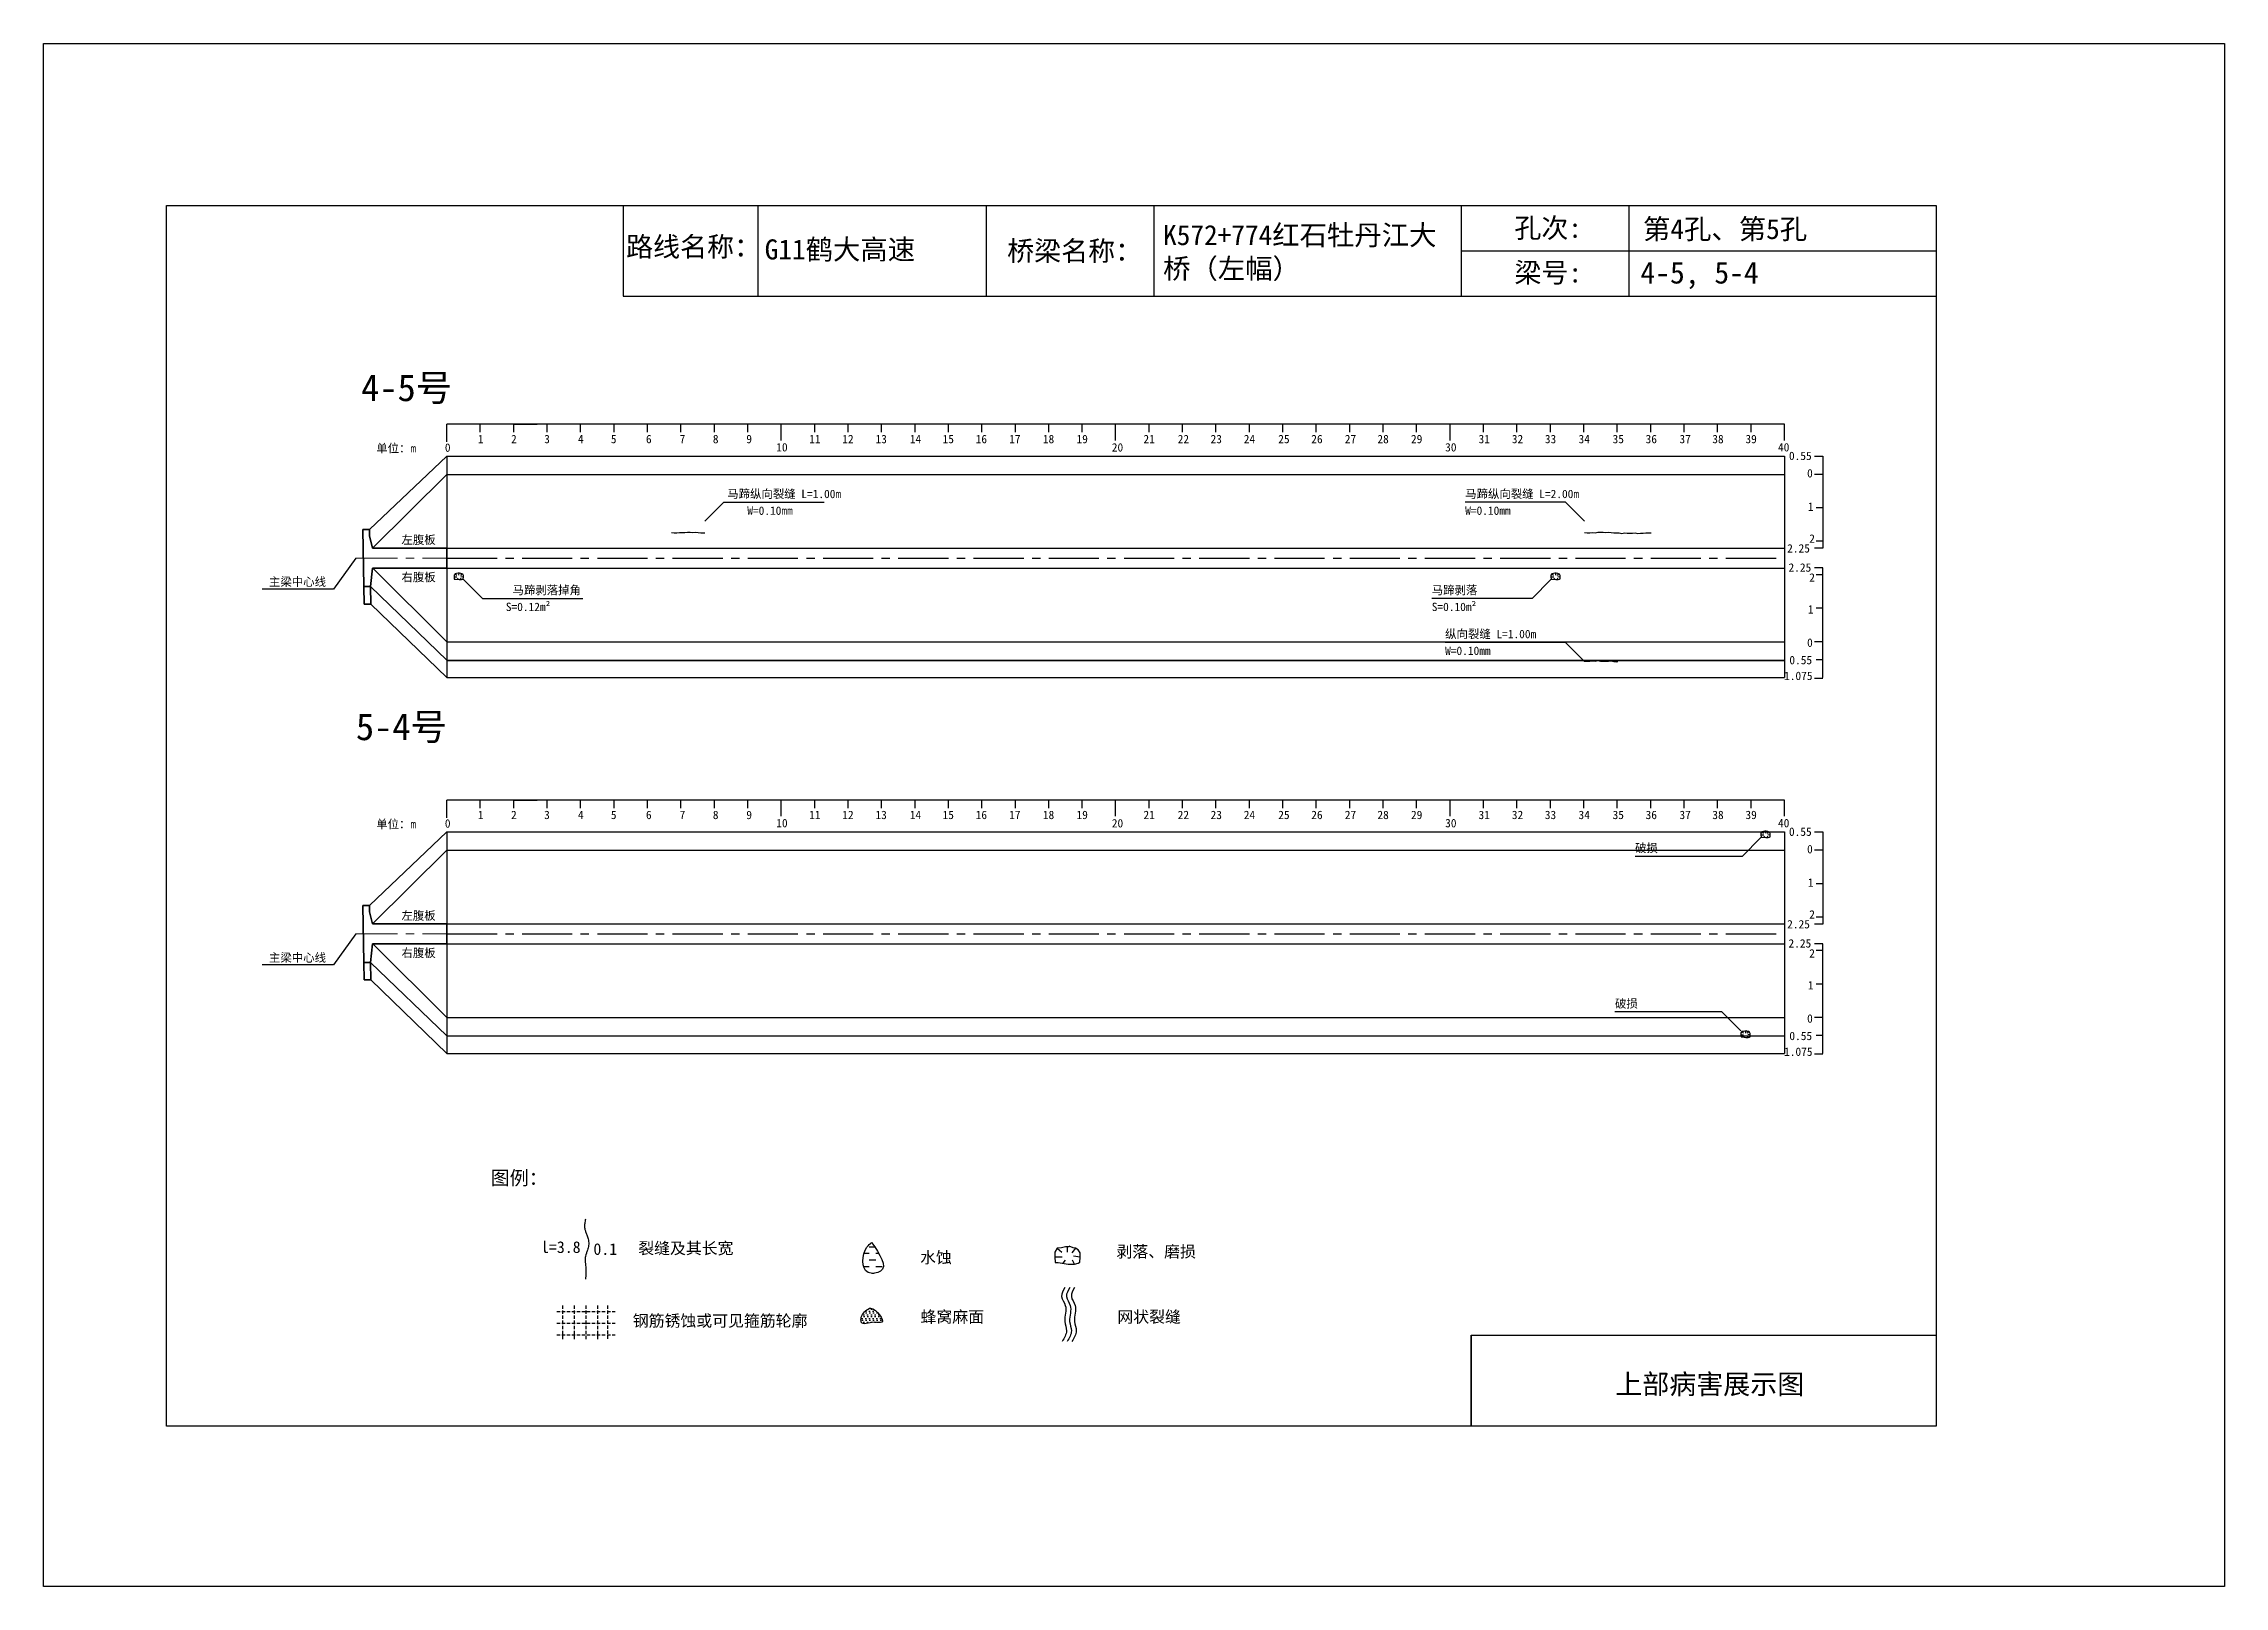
# Model space of a CAD drawing. Header units: millimetres. Extents: x -37 to 615, y -48 to 413.
import ezdxf

# ---------------------------------------------------------------- set-up
doc = ezdxf.new("R2010")
doc.units = ezdxf.units.MM
for name, pattern in [('CENTER', [2, 1.25, -0.25, 0.25, -0.25]), ('CENTER2', [1.125, 0.75, -0.125, 0.125, -0.125]), ('DASHED', [0.75, 0.5, -0.25])]:
    doc.linetypes.add(name, pattern=pattern)
for name, color, linetype in [('加固措施', 7, 'Continuous'), ('图层1', 7, 'Continuous'), ('病害', 5, 'Continuous'), ('轮廓', 3, 'Continuous')]:
    doc.layers.add(name, color=color, linetype=linetype)
doc.layers.add('虚线', color=7, linetype='Continuous', lineweight=30)
doc.styles.get("Standard").update_dxf_attribs({"font": ''})
doc.styles.add('汉字', font='')
doc.styles.get('Standard').set_extended_font_data('SimSun')
doc.styles.get('汉字').set_extended_font_data('SimSun')
pattern_1 = [(0, (-3997.7199, -288.9294), (0.55266586, 1.10533173), [0, -1.10533173])]
pattern_2 = [(0, (-6886.571, -700.7115), (0.55266586, 1.10533173), [0, -1.10533173])]
pattern_3 = [(0, (-3576.1421, -199.0757), (1.9895971, 1.9895971), [1.9895971, -1.9895971])]

# ---------------------------------------------------------------- blocks, each defined once
blk = doc.blocks.new('adfsd')
at = {"lineweight": -2, "ltscale": 0.5}
for p, q in [((1140.897, -3083.694), (1140.936, -3083.729)), ((1140.983, -3083.682), (1140.981, -3083.729)), ((1141.053, -3083.694), (1141.022, -3083.735)), ((1140.876, -3083.768), (1140.94, -3083.769)), ((1140.948, -3083.824), (1140.969, -3083.796)), ((1141.045, -3083.83), (1141.028, -3083.796)), ((1141.094, -3083.772), (1141.036, -3083.763))]:
    blk.add_line(p, q, dxfattribs=at)
blk.add_lwpolyline([(1141, -3083.682), (1140.967, -3083.682), (1140.934, -3083.69), (1140.897, -3083.694), (1140.876, -3083.727), (1140.876, -3083.768), (1140.88, -3083.818), (1140.905, -3083.818), (1140.991, -3083.83), (1141.045, -3083.83), (1141.078, -3083.822), (1141.09, -3083.814), (1141.094, -3083.772), (1141.094, -3083.735), (1141.078, -3083.707), (1141.053, -3083.694), (1141.033, -3083.69), (1141, -3083.678)], dxfattribs=at)
blk = doc.blocks.new('chi')
at = {"color": 0}
for p, q in [((1147.409, -3079.329), (1147.409, -3078.8)), ((1187.409, -3078.8), (1147.409, -3078.8)), ((1148.409, -3079.041), (1148.409, -3078.8)), ((1149.409, -3079.041), (1149.409, -3078.8)), ((1149.409, -3078.8), (1150.109, -3078.8)), ((1150.409, -3079.041), (1150.409, -3078.8)), ((1151.409, -3079.041), (1151.409, -3078.8)), ((1152.409, -3079.041), (1152.409, -3078.8)), ((1153.409, -3079.041), (1153.409, -3078.8)), ((1154.409, -3079.041), (1154.409, -3078.8)), ((1155.409, -3079.041), (1155.409, -3078.8)), ((1156.409, -3079.041), (1156.409, -3078.8)), ((1157.409, -3079.283), (1157.409, -3078.8)), ((1158.409, -3079.041), (1158.409, -3078.8)), ((1159.409, -3079.041), (1159.409, -3078.8)), ((1160.409, -3079.041), (1160.409, -3078.8)), ((1161.409, -3079.041), (1161.409, -3078.8)), ((1162.409, -3079.041), (1162.409, -3078.8)), ((1163.409, -3079.041), (1163.409, -3078.8)), ((1164.409, -3079.041), (1164.409, -3078.8)), ((1165.409, -3079.041), (1165.409, -3078.8)), ((1166.409, -3079.041), (1166.409, -3078.8)), ((1167.409, -3079.283), (1167.409, -3078.8)), ((1168.409, -3079.041), (1168.409, -3078.8)), ((1169.409, -3079.041), (1169.409, -3078.8)), ((1170.409, -3079.041), (1170.409, -3078.8)), ((1171.409, -3079.041), (1171.409, -3078.8)), ((1172.409, -3079.041), (1172.409, -3078.8)), ((1173.409, -3079.041), (1173.409, -3078.8)), ((1174.409, -3079.041), (1174.409, -3078.8)), ((1175.409, -3079.041), (1175.409, -3078.8)), ((1176.409, -3079.041), (1176.409, -3078.8)), ((1177.409, -3079.283), (1177.409, -3078.8)), ((1178.409, -3079.041), (1178.409, -3078.8)), ((1179.409, -3079.041), (1179.409, -3078.8)), ((1180.409, -3079.041), (1180.409, -3078.8)), ((1181.409, -3079.041), (1181.409, -3078.8)), ((1182.409, -3079.041), (1182.409, -3078.8)), ((1183.409, -3079.041), (1183.409, -3078.8)), ((1184.409, -3079.041), (1184.409, -3078.8)), ((1185.409, -3079.041), (1185.409, -3078.8)), ((1186.409, -3079.041), (1186.409, -3078.8)), ((1187.409, -3079.283), (1187.409, -3078.8))]:
    blk.add_line(p, q, dxfattribs=at)
for s, p in [('0', (1147.349, -3079.623)), ('1', (1148.339, -3079.368)), ('2', (1149.328, -3079.368)), ('3', (1150.319, -3079.368)), ('4', (1151.329, -3079.368)), ('5', (1152.313, -3079.368)), ('6', (1153.363, -3079.368)), ('7', (1154.37, -3079.368)), ('8', (1155.363, -3079.368)), ('9', (1156.363, -3079.368)), ('10', (1157.259, -3079.613)), ('11', (1158.242, -3079.368)), ('12', (1159.233, -3079.368)), ('13', (1160.227, -3079.368)), ('14', (1161.252, -3079.368)), ('15', (1162.233, -3079.368)), ('16', (1163.223, -3079.368)), ('17', (1164.224, -3079.368)), ('18', (1165.232, -3079.368)), ('19', (1166.238, -3079.368)), ('20', (1167.294, -3079.617)), ('21', (1168.24, -3079.368)), ('22', (1169.264, -3079.368)), ('23', (1170.247, -3079.368)), ('24', (1171.24, -3079.368)), ('25', (1172.271, -3079.368)), ('26', (1173.258, -3079.368)), ('27', (1174.261, -3079.368)), ('28', (1175.236, -3079.368)), ('29', (1176.24, -3079.368)), ('30', (1177.262, -3079.613)), ('31', (1178.261, -3079.368)), ('32', (1179.256, -3079.368)), ('33', (1180.243, -3079.368)), ('34', (1181.251, -3079.368)), ('35', (1182.269, -3079.368)), ('36', (1183.256, -3079.368)), ('37', (1184.269, -3079.368)), ('38', (1185.251, -3079.368)), ('39', (1186.242, -3079.368)), ('40', (1187.216, -3079.613))]:
    blk.add_text(s, height=0.25).set_placement(p)
blk = doc.blocks.new('kopp')
at = {"color": 0}
for p, q in [((1188.308, -3078.25), (1188.558, -3078.25)), ((1188.558, -3078.25), (1188.558, -3078.8)), ((1188.558, -3078.8), (1188.308, -3078.8)), ((1188.558, -3078.8), (1188.558, -3079.8)), ((1188.558, -3079.8), (1188.358, -3079.8)), ((1188.558, -3079.8), (1188.558, -3079.8)), ((1188.558, -3079.8), (1188.558, -3080.8)), ((1188.558, -3081.009), (1188.308, -3081.009)), ((1188.558, -3080.8), (1188.358, -3080.8)), ((1188.558, -3080.8), (1188.558, -3081.009)), ((1188.558, -3081.592), (1188.308, -3081.592)), ((1188.558, -3081.8), (1188.358, -3081.8)), ((1188.558, -3081.8), (1188.558, -3081.592)), ((1188.558, -3082.8), (1188.558, -3081.8)), ((1188.558, -3082.8), (1188.358, -3082.8)), ((1188.558, -3083.8), (1188.558, -3082.8)), ((1188.558, -3082.8), (1188.558, -3082.8)), ((1188.558, -3083.8), (1188.308, -3083.8)), ((1188.558, -3084.875), (1188.558, -3083.8)), ((1188.558, -3084.338), (1188.358, -3084.338)), ((1188.308, -3084.888), (1188.558, -3084.888))]:
    blk.add_line(p, q, dxfattribs=at)
for s, p in [('0.55', (1187.543, -3078.37)), ('0', (1188.086, -3078.891)), ('1', (1188.109, -3079.89)), ('2', (1188.15, -3080.842)), ('2.25', (1187.49, -3081.135)), ('2.25', (1187.53, -3081.708)), ('2', (1188.15, -3082.006)), ('1', (1188.109, -3082.959)), ('0', (1188.086, -3083.954)), ('0.55', (1187.556, -3084.474)), ('1.075', (1187.398, -3084.946))]:
    blk.add_text(s, height=0.25).set_placement(p)

msp = doc.modelspace()

# ---------------------------------------------------------------- hatches: boundary and pattern name
at = {"layer": '加固措施', "lineweight": -2}
h = msp.add_hatch(dxfattribs=at)
h.set_pattern_fill('DASH', color=256, scale=0.626645)
h.set_pattern_definition(pattern_3)
edge = h.paths.add_edge_path()
edge.add_spline(control_points=[(210.85, 54.88), (210.36, 54.45), (208.03, 52.39), (207.41, 44.9), (216.74, 46.23), (213.29, 51.3), (210.85, 54.88)], knot_values=[0, 0, 0, 0, 3.237042, 15.187225, 21.182779, 35.601669, 35.601669, 35.601669, 35.601669], degree=3, periodic=0)
h = msp.add_hatch(dxfattribs=at)
h.set_pattern_fill('DASH', color=256, scale=0.626645)
h.set_pattern_definition(pattern_3)
edge = h.paths.add_edge_path()
edge.add_spline(control_points=[(210.85, 54.88), (210.36, 54.45), (208.03, 52.39), (207.41, 44.9), (216.74, 46.23), (213.29, 51.3), (210.85, 54.88)], knot_values=[0, 0, 0, 0, 3.237042, 15.187225, 21.182779, 35.601669, 35.601669, 35.601669, 35.601669], degree=3, periodic=0)
h = msp.add_hatch(dxfattribs=at)
h.set_pattern_fill('DOTS', scale=0.696272)
h.set_pattern_definition(pattern_1)
edge = h.paths.add_edge_path()
edge.add_spline(control_points=[(210.19, 35.22), (209.15, 34.51), (207.68, 33.49), (207.52, 29.75), (211, 31.47), (215.72, 30.12), (212.21, 35.3), (210.31, 35.22), (210.19, 35.22)], knot_values=[0, 0, 0, 0, 5.205471, 7.397577, 12.944796, 16.169923, 23.88441, 24.400432, 24.400432, 24.400432, 24.400432], degree=3, periodic=0)
h = msp.add_hatch(dxfattribs=at)
h.set_pattern_fill('DOTS', scale=0.696272)
h.set_pattern_definition(pattern_1)
edge = h.paths.add_edge_path()
edge.add_spline(control_points=[(210.19, 35.22), (209.15, 34.51), (207.68, 33.49), (207.52, 29.75), (211, 31.47), (215.72, 30.12), (212.21, 35.3), (210.31, 35.22), (210.19, 35.22)], knot_values=[0, 0, 0, 0, 5.205471, 7.397577, 12.944796, 16.169923, 23.88441, 24.400432, 24.400432, 24.400432, 24.400432], degree=3, periodic=0)
at = {"layer": '病害', "lineweight": -2}
h = msp.add_hatch(dxfattribs=at)
h.set_pattern_fill('DOTS', color=4, scale=0.696272, style=0)
h.set_pattern_definition(pattern_2)
edge = h.paths.add_edge_path()
edge.add_spline(control_points=[(210.19, 35.22), (209.15, 34.51), (207.68, 33.49), (207.52, 29.75), (211, 31.47), (215.72, 30.12), (212.21, 35.3), (210.31, 35.22), (210.19, 35.22)], knot_values=[0, 0, 0, 0, 1.041094, 1.479515, 2.588959, 3.233985, 4.776882, 4.880086, 4.880086, 4.880086, 4.880086], degree=3, periodic=0)
h = msp.add_hatch(dxfattribs=at)
h.set_pattern_fill('DOTS', color=4, scale=0.696272, style=0)
h.set_pattern_definition(pattern_2)
edge = h.paths.add_edge_path()
edge.add_spline(control_points=[(210.19, 35.22), (209.15, 34.51), (207.68, 33.49), (207.52, 29.75), (211, 31.47), (215.72, 30.12), (212.21, 35.3), (210.31, 35.22), (210.19, 35.22)], knot_values=[0, 0, 0, 0, 1.041094, 1.479515, 2.588959, 3.233985, 4.776882, 4.880086, 4.880086, 4.880086, 4.880086], degree=3, periodic=0)

# ---------------------------------------------------------------- linework, layer by layer
at = {"color": 0, "linetype": 'ByBlock'}
for p, q in [((0, 364.85), (529.17, 364.85)), ((0, 0), (0, 364.85)), ((136.5, 364.85), (136.5, 337.72)), ((245.1, 364.85), (245.1, 337.72)), ((387.13, 364.85), (387.13, 337.72)), ((437.29, 364.79), (437.29, 337.66)), ((529.17, 364.85), (529.17, 0)), ((136.5, 337.72), (529.17, 337.72)), ((390.12, 0), (390.12, 27.12)), ((390.12, 27.12), (529.17, 27.12)), ((529.17, 0), (0, 0))]:
    msp.add_line(p, q, dxfattribs=at)
at = {"color": 0}
for p, q in [((60.65, 267.93), (83.82, 289.93)), ((83.82, 289.93), (83.82, 223.68)), ((83.82, 289.93), (483.82, 289.93)), ((483.82, 289.93), (483.82, 223.68)), ((61.57, 262.43), (83.82, 284.43)), ((83.82, 262.43), (483.82, 262.43)), ((483.82, 262.43), (483.82, 259.43)), ((56.57, 259.43), (49.96, 250.17)), ((61.64, 256.43), (83.82, 234.43)), ((83.82, 256.43), (483.82, 256.43)), ((49.96, 250.17), (28.63, 250.17)), ((60.99, 250.93), (83.82, 228.93)), ((61.09, 245.68), (83.82, 223.68)), ((83.82, 234.43), (483.82, 234.43)), ((83.82, 228.93), (483.82, 228.93)), ((83.82, 228.81), (483.82, 228.81)), ((83.82, 223.68), (483.82, 223.68)), ((60.65, 155.59), (83.82, 177.59)), ((83.82, 177.59), (83.82, 111.34)), ((83.82, 177.59), (483.82, 177.59)), ((483.82, 177.59), (483.82, 111.34)), ((61.57, 150.08), (83.82, 172.09)), ((83.82, 172.09), (483.82, 172.09)), ((83.82, 150.09), (483.82, 150.09)), ((483.82, 150.09), (483.82, 147.09)), ((56.57, 147.09), (49.96, 137.83)), ((61.64, 144.09), (83.82, 122.09)), ((83.82, 144.09), (483.82, 144.09)), ((49.96, 137.83), (28.63, 137.83)), ((60.99, 138.59), (83.82, 116.59)), ((61.09, 133.34), (83.82, 111.34)), ((83.82, 122.09), (483.82, 122.09)), ((83.82, 116.59), (483.82, 116.59)), ((83.82, 111.34), (483.82, 111.34))]:
    msp.add_line(p, q, dxfattribs=at)
msp.add_line((83.82, 284.43), (483.82, 284.43))
at = {"color": 1, "linetype": 'CENTER2', "ltscale": 20}
for p, q in [((83.82, 259.43), (483.82, 259.43)), ((83.82, 147.09), (483.82, 147.09))]:
    msp.add_line(p, q, dxfattribs=at)
at = {"color": 7}
for p, q in [((86.26, 254.74), (86.77, 254.3)), ((87.37, 254.89), (87.34, 254.3)), ((88.26, 254.74), (87.86, 254.22)), ((414.26, 254.74), (414.77, 254.3)), ((415.37, 254.89), (415.34, 254.3)), ((416.26, 254.74), (415.86, 254.22)), ((86, 253.79), (86.82, 253.78)), ((86.92, 253.08), (87.19, 253.44)), ((88.16, 253), (87.94, 253.44)), ((88.79, 253.74), (88.04, 253.85)), ((414, 253.79), (414.82, 253.78)), ((414.92, 253.08), (415.19, 253.44)), ((416.16, 253), (415.94, 253.44)), ((416.79, 253.74), (416.04, 253.85)), ((476.8, 176.68), (477.62, 176.67)), ((477.06, 177.63), (477.57, 177.19)), ((477.72, 175.97), (477.99, 176.33)), ((478.17, 177.79), (478.14, 177.19)), ((479.06, 177.63), (478.66, 177.11)), ((478.96, 175.89), (478.74, 176.33)), ((479.59, 176.63), (478.84, 176.75)), ((471.06, 117.9), (471.57, 117.46)), ((472.17, 118.06), (472.14, 117.46)), ((473.06, 117.9), (472.66, 117.38)), ((470.8, 116.95), (471.62, 116.94)), ((471.72, 116.24), (471.99, 116.6)), ((472.96, 116.16), (472.74, 116.6)), ((473.59, 116.9), (472.84, 117.02))]:
    msp.add_line(p, q, dxfattribs=at)
at = {"color": 1, "linetype": 'DASHED', "ltscale": 2}
for p, q in [((116.71, 34.25), (134.11, 34.25)), ((116.71, 34.25), (134.11, 34.25)), ((118.45, 35.99), (118.45, 25.55)), ((118.45, 35.99), (118.45, 25.55)), ((121.93, 35.99), (121.93, 25.55)), ((121.93, 35.99), (121.93, 25.55)), ((125.41, 35.99), (125.41, 25.55)), ((125.41, 35.99), (125.41, 25.55)), ((128.89, 35.99), (128.89, 25.55)), ((128.89, 35.99), (128.89, 25.55)), ((131.87, 36.02), (131.87, 25.57)), ((131.87, 36.02), (131.87, 25.57)), ((116.71, 30.77), (134.11, 30.77)), ((116.71, 30.77), (134.11, 30.77)), ((116.71, 27.29), (134.11, 27.29)), ((116.71, 27.29), (134.11, 27.29))]:
    msp.add_line(p, q, dxfattribs=at)
at = {"color": 3, "linetype": 'ByBlock'}
msp.add_lwpolyline([(-36.77, 413.19), (615.38, 413.19), (615.38, -47.93), (-36.77, -47.93)], close=True, dxfattribs=at)
at = {"color": 7}
for points in [[(161, 270.45), (166.66, 276.1), (196.66, 276.1)], [(424, 270.45), (418.34, 276.1), (388.34, 276.1)], [(151, 267.05), (151.8, 266.93), (152.6, 266.97), (153.4, 267.1), (154.2, 267.02), (155, 267.07), (155.8, 267.15), (156.6, 267.13), (157.4, 267.06), (158.2, 267.17), (159, 267.05), (159.8, 266.99), (160.6, 266.99), (161, 266.97)], [(424, 267.03), (424.8, 266.96), (425.6, 267.01), (426.4, 267.02), (427.2, 267.01), (428, 267.17), (428.8, 267.13), (429.6, 267.17), (430.4, 267.1), (431.2, 267.13), (432, 267.04), (432.8, 266.93), (433.6, 266.97), (434.4, 267.01), (435.2, 266.8), (436, 266.92), (436.8, 266.91), (437.6, 266.83), (438.4, 266.82), (439.2, 266.93), (440, 266.76), (440.8, 266.87), (441.6, 266.89), (442.4, 266.99), (443.2, 266.99), (444, 266.97)], [(87.58, 254.89), (87.16, 254.89), (86.74, 254.79), (86.26, 254.74), (86, 254.31), (86, 253.79), (86.05, 253.16), (86.37, 253.16), (87.47, 253), (88.16, 253), (88.58, 253.11), (88.74, 253.21), (88.79, 253.74), (88.79, 254.21), (88.58, 254.58), (88.26, 254.74), (88, 254.79), (87.58, 254.95)], [(415.58, 254.89), (415.16, 254.89), (414.74, 254.79), (414.26, 254.74), (414, 254.31), (414, 253.79), (414.05, 253.16), (414.37, 253.16), (415.47, 253), (416.16, 253), (416.58, 253.11), (416.74, 253.21), (416.79, 253.74), (416.79, 254.21), (416.58, 254.58), (416.26, 254.74), (416, 254.79), (415.58, 254.95)], [(88.79, 253), (94.45, 247.34), (124.45, 247.34)], [(414, 253), (408.34, 247.34), (378.34, 247.34)], [(424, 228.56), (418.34, 234.22), (382.34, 234.22)], [(424, 228.64), (424.8, 228.57), (425.6, 228.57), (426.4, 228.75), (427.2, 228.59), (428, 228.78), (428.8, 228.64), (429.6, 228.63), (430.4, 228.64), (431.2, 228.6), (432, 228.66), (432.8, 228.5), (433.6, 228.46), (434, 228.56)], [(478.38, 177.79), (477.96, 177.79), (477.54, 177.68), (477.06, 177.63), (476.8, 177.21), (476.8, 176.68), (476.85, 176.05), (477.17, 176.05), (478.27, 175.89), (478.96, 175.89), (479.38, 176), (479.54, 176.1), (479.59, 176.63), (479.59, 177.1), (479.38, 177.47), (479.06, 177.63), (478.8, 177.68), (478.38, 177.84)], [(476.8, 175.89), (471.14, 170.24), (439.14, 170.24)], [(470.8, 118.11), (465.14, 123.76), (433.14, 123.76)], [(472.38, 118.06), (471.96, 118.06), (471.54, 117.95), (471.06, 117.9), (470.8, 117.48), (470.8, 116.95), (470.85, 116.32), (471.17, 116.32), (472.27, 116.16), (472.96, 116.16), (473.38, 116.27), (473.54, 116.37), (473.59, 116.9), (473.59, 117.37), (473.38, 117.74), (473.06, 117.9), (472.8, 117.95), (472.38, 118.11)]]:
    msp.add_lwpolyline(points, dxfattribs=at)
for points in [[(268.59, 41.36), (268.08, 40.47), (267.03, 38.67), (269.71, 35.55), (267.97, 31.9), (269.63, 28.26), (268.46, 26.35), (267.82, 25.31)], [(268.59, 41.36), (268.08, 40.47), (267.03, 38.67), (269.71, 35.55), (267.97, 31.9), (269.63, 28.26), (268.46, 26.35), (267.82, 25.31)], [(270.07, 41.36), (269.55, 40.47), (268.51, 38.67), (271.18, 35.55), (269.44, 31.9), (271.1, 28.26), (269.94, 26.35), (269.3, 25.31)], [(270.07, 41.36), (269.55, 40.47), (268.51, 38.67), (271.18, 35.55), (269.44, 31.9), (271.1, 28.26), (269.94, 26.35), (269.3, 25.31)], [(271.52, 41.36), (271, 40.47), (269.96, 38.67), (272.63, 35.55), (270.89, 31.9), (272.55, 28.26), (271.39, 26.35), (270.75, 25.31)], [(271.52, 41.36), (271, 40.47), (269.96, 38.67), (272.63, 35.55), (270.89, 31.9), (272.55, 28.26), (271.39, 26.35), (270.75, 25.31)]]:
    msp.add_open_spline(points, degree=3, knots=[0, 0, 0, 0, 2.808133, 5.677796, 10.461234, 13.324406, 16.732801, 16.732801, 16.732801, 16.732801])
at = {"lineweight": -2}
msp.add_open_spline([(210.19, 35.22), (209.15, 34.51), (207.68, 33.49), (207.52, 29.75), (211, 31.47), (215.72, 30.12), (212.21, 35.3), (210.31, 35.22), (210.19, 35.22)], degree=3, knots=[0, 0, 0, 0, 3.624423, 5.150725, 9.013098, 11.258664, 16.630045, 16.989336, 16.989336, 16.989336, 16.989336], dxfattribs=at)
msp.add_open_spline([(210.19, 35.22), (209.15, 34.51), (207.68, 33.49), (207.52, 29.75), (211, 31.47), (215.72, 30.12), (212.21, 35.3), (210.31, 35.22), (210.19, 35.22)], degree=3, knots=[0, 0, 0, 0, 3.624423, 5.150725, 9.013098, 11.258664, 16.630045, 16.989336, 16.989336, 16.989336, 16.989336], dxfattribs=at)
at = {"layer": '加固措施', "lineweight": -2}
msp.add_open_spline([(210.85, 54.88), (210.36, 54.45), (208.03, 52.39), (207.41, 44.9), (216.74, 46.23), (213.29, 51.3), (210.85, 54.88)], degree=3, knots=[0, 0, 0, 0, 2.028466, 9.51698, 13.274057, 22.309569, 22.309569, 22.309569, 22.309569], dxfattribs=at)
msp.add_open_spline([(210.85, 54.88), (210.36, 54.45), (208.03, 52.39), (207.41, 44.9), (216.74, 46.23), (213.29, 51.3), (210.85, 54.88)], degree=3, knots=[0, 0, 0, 0, 2.028466, 9.51698, 13.274057, 22.309569, 22.309569, 22.309569, 22.309569], dxfattribs=at)
at = {"layer": '图层1', "lineweight": -2}
msp.add_open_spline([(125.25, 61.82), (125.22, 61.61), (125.18, 61.39), (125.07, 60.75), (125.02, 60.35), (124.99, 59.78), (125, 59.6), (125.02, 59.31), (125.03, 59.21), (125.06, 59), (125.09, 58.89), (125.19, 58.51), (125.29, 58.21), (125.54, 57.57), (125.69, 57.22), (125.96, 56.46), (126.09, 56.04), (126.21, 55.34), (126.24, 55.06), (126.25, 54.51), (126.23, 54.25), (126.16, 53.74), (126.11, 53.5), (126, 53.03), (125.93, 52.81), (125.76, 52.25), (125.64, 51.93), (125.45, 51.33), (125.36, 51.04), (125.27, 50.66), (125.24, 50.54), (125.21, 50.32), (125.2, 50.23), (125.18, 50.03), (125.17, 49.92), (125.17, 49.54), (125.18, 49.25), (125.23, 48.62), (125.27, 48.29), (125.33, 47.7), (125.35, 47.46), (125.38, 47), (125.39, 46.78), (125.4, 46.36), (125.4, 46.16), (125.39, 45.54), (125.37, 45.14), (125.32, 44.45), (125.3, 44.15), (125.27, 43.85)], degree=3, knots=[0, 0, 0, 0, 0.93103, 0.93103, 2.904338, 2.904338, 3.933552, 3.933552, 4.598026, 4.598026, 5.2625, 5.2625, 6.799065, 6.799065, 8.335629, 8.335629, 9.872194, 9.872194, 10.744529, 10.744529, 11.616864, 11.616864, 12.4892, 12.4892, 13.361535, 13.361535, 14.755665, 14.755665, 16.149795, 16.149795, 16.835641, 16.835641, 17.410365, 17.410365, 17.98509, 17.98509, 19.45733, 19.45733, 20.929571, 20.929571, 21.910052, 21.910052, 22.722819, 22.722819, 23.535585, 23.535585, 25.161117, 25.161117, 26.428502, 26.428502, 26.428502, 26.428502], dxfattribs=at)
msp.add_open_spline([(125.25, 61.82), (125.22, 61.61), (125.18, 61.39), (125.07, 60.75), (125.02, 60.35), (124.99, 59.78), (125, 59.6), (125.02, 59.31), (125.03, 59.21), (125.06, 59), (125.09, 58.89), (125.19, 58.51), (125.29, 58.21), (125.54, 57.57), (125.69, 57.22), (125.96, 56.46), (126.09, 56.04), (126.21, 55.34), (126.24, 55.06), (126.25, 54.51), (126.23, 54.25), (126.16, 53.74), (126.11, 53.5), (126, 53.03), (125.93, 52.81), (125.76, 52.25), (125.64, 51.93), (125.45, 51.33), (125.36, 51.04), (125.27, 50.66), (125.24, 50.54), (125.21, 50.32), (125.2, 50.23), (125.18, 50.03), (125.17, 49.92), (125.17, 49.54), (125.18, 49.25), (125.23, 48.62), (125.27, 48.29), (125.33, 47.7), (125.35, 47.46), (125.38, 47), (125.39, 46.78), (125.4, 46.36), (125.4, 46.16), (125.39, 45.54), (125.37, 45.14), (125.32, 44.45), (125.3, 44.15), (125.27, 43.85)], degree=3, knots=[0, 0, 0, 0, 0.93103, 0.93103, 2.904338, 2.904338, 3.933552, 3.933552, 4.598026, 4.598026, 5.2625, 5.2625, 6.799065, 6.799065, 8.335629, 8.335629, 9.872194, 9.872194, 10.744529, 10.744529, 11.616864, 11.616864, 12.4892, 12.4892, 13.361535, 13.361535, 14.755665, 14.755665, 16.149795, 16.149795, 16.835641, 16.835641, 17.410365, 17.410365, 17.98509, 17.98509, 19.45733, 19.45733, 20.929571, 20.929571, 21.910052, 21.910052, 22.722819, 22.722819, 23.535585, 23.535585, 25.161117, 25.161117, 26.428502, 26.428502, 26.428502, 26.428502], dxfattribs=at)
at = {"layer": '病害', "color": 5}
for p, q in [((136.5, 364.85), (136.5, 337.72)), ((245.1, 364.85), (245.1, 337.72)), ((387.13, 364.85), (387.13, 337.72)), ((529.17, 364.85), (529.17, 337.72)), ((136.5, 337.72), (386.58, 337.72)), ((386.58, 337.72), (529.17, 337.72)), ((390.12, 27.12), (529.17, 27.12)), ((390.12, 27.12), (390.12, 0)), ((529.17, 27.12), (529.17, 0))]:
    msp.add_line(p, q, dxfattribs=at)
at = {"layer": '病害', "color": 0}
for p, q in [((176.83, 364.85), (176.83, 337.72)), ((295.25, 364.85), (295.25, 337.72)), ((387.14, 351.23), (529.17, 351.23))]:
    msp.add_line(p, q, dxfattribs=at)
at = {"layer": '虚线', "linetype": 'CENTER', "lineweight": 18, "ltscale": 10}
for p, q in [((56.57, 259.43), (83.82, 259.43)), ((56.57, 147.09), (83.82, 147.09))]:
    msp.add_line(p, q, dxfattribs=at)
at = {"layer": '轮廓', "color": 5, "lineweight": 35}
for p, q in [((58.99, 250.93), (58.65, 267.93)), ((58.65, 267.93), (60.65, 267.93)), ((60.69, 266.05), (60.65, 267.93)), ((61.57, 262.43), (60.69, 266.05)), ((83.82, 262.43), (61.57, 262.43)), ((83.82, 256.43), (83.82, 262.43)), ((60.99, 250.93), (61.63, 256.43)), ((83.82, 256.43), (61.63, 256.43)), ((58.99, 250.93), (60.99, 250.93)), ((59.09, 245.68), (58.99, 250.93)), ((61.09, 245.68), (60.99, 250.93)), ((59.09, 245.68), (61.09, 245.68)), ((58.99, 138.59), (58.65, 155.59)), ((58.65, 155.59), (60.65, 155.59)), ((60.69, 153.71), (60.65, 155.59)), ((61.57, 150.08), (60.69, 153.71)), ((83.82, 150.08), (61.57, 150.08)), ((83.82, 144.08), (83.82, 150.08)), ((60.99, 138.59), (61.63, 144.09)), ((83.82, 144.09), (61.63, 144.09)), ((58.99, 138.59), (60.99, 138.59)), ((59.09, 133.34), (58.99, 138.59)), ((61.09, 133.34), (60.99, 138.59)), ((59.09, 133.34), (61.09, 133.34))]:
    msp.add_line(p, q, dxfattribs=at)

# ---------------------------------------------------------------- block references
at = {"color": 0}
for name, p, xscale, yscale, zscale in [('chi', (-11390.27, 31087.43), 9.999999999994273, 9.999999999994273, 9.999999999994273), ('kopp', (-11390.27, 31072.43), 9.999999999994273, 9.999999999994273, 9.999999999994273), ('chi', (-11390.27, 30975.09), 9.999999999994273, 9.999999999994273, 9.999999999994273), ('kopp', (-11390.27, 30960.09), 9.999999999994273, 9.999999999994273, 9.999999999994273), ('adfsd', (-39452.38, 107407.64), 34.81359766870787, 34.81359766870787, 34.81359766870787), ('adfsd', (-39452.38, 107407.64), 34.81359766870787, 34.81359766870787, 34.81359766870787)]:
    msp.add_blockref(name, p, dxfattribs=dict(at, xscale=xscale, yscale=yscale, zscale=zscale))

# ---------------------------------------------------------------- texts
for s, p in [('单位：m', (62.7, 290.99)), ('左腹板', (70.24, 263.64)), ('右腹板', (70.24, 252.47)), ('主梁中心线', (30.63, 251.08)), ('单位：m', (62.7, 178.65)), ('左腹板', (70.24, 151.3)), ('主梁中心线', (30.63, 138.73)), ('右腹板', (70.24, 140.13))]:
    msp.add_text(s, height=2.5).set_placement(p)
at = {"color": 7}
for s, p in [('马蹄纵向裂缝 L=1.00m', (167.66, 277.35)), ('W=0.10mm', (173.66, 272.35)), ('W=0.10mm', (388.34, 272.35)), ('马蹄纵向裂缝 L=2.00m', (388.34, 277.35)), ('马蹄剥落掉角', (103.45, 248.59)), ('马蹄剥落', (378.34, 248.59)), ('S=0.12m²', (101.45, 243.59)), ('S=0.10m²', (378.34, 243.59)), ('纵向裂缝 L=1.00m', (382.34, 235.47)), ('W=0.10mm', (382.34, 230.47)), ('破损', (439.14, 171.49)), ('破损', (433.14, 125.01))]:
    msp.add_text(s, height=2.5, dxfattribs=at).set_placement(p)
at = {"linetype": 'ByBlock', "attachment_point": 1, "style": '汉字'}
for s, insert, char_height, width in [('K572+774红石牡丹江大桥（左幅）', (298, 358.97), 6, 87.5474), ('{\\C0;第4孔、第5孔}', (441.52, 360.78), 6, 77.4135), ('{\\C0;G11鹤大高速}', (178.87, 354.68), 6, 62.8604), ('{\\C0;4-5, 5-4}', (440.75, 347.98), 6.5, 84.1186), ('{\\C0;4-5号}', (58.2, 314.34), 8, 49.3496), ('{\\C0;5-4号}', (56.63, 213.01), 8, 49.3496)]:
    msp.add_mtext(s, dxfattribs=dict(at, insert=insert, char_height=char_height, width=width))
at = {"layer": '图层1', "style": '汉字'}
for s, p in [('孔次:', (403.05, 355.16)), ('路线名称：', (137.42, 349.54)), ('桥梁名称：', (251.38, 348.29)), ('梁号:', (403.08, 341.8)), ('上部病害展示图', (433.23, 9.56))]:
    msp.add_text(s, height=5.918, dxfattribs=at).set_placement(p)
at = {"layer": '图层1', "lineweight": -2, "attachment_point": 1}
for s, insert, char_height in [('图例：', (96.91, 76.23), 4.178), ('图例：', (96.91, 76.23), 4.178), ('l=3.8', (111.98, 55.21), 3.481), ('l=3.8', (111.98, 55.21), 3.481), ('0.1', (127.65, 54.63), 3.481), ('0.1', (127.65, 54.63), 3.481), ('裂缝及其长宽', (141.05, 54.88), 3.481), ('裂缝及其长宽', (141.05, 54.88), 3.481), ('水蚀', (225.33, 52.14), 3.481), ('水蚀', (225.33, 52.14), 3.481), ('剥落、磨损', (284.06, 53.89), 3.481), ('剥落、磨损', (284.06, 53.89), 3.481), ('钢筋锈蚀或可见箍筋轮廓', (139.42, 33.21), 3.4814), ('钢筋锈蚀或可见箍筋轮廓', (139.42, 33.21), 3.4814), ('蜂窝麻面', (225.48, 34.38), 3.481), ('蜂窝麻面', (225.48, 34.38), 3.481), ('网状裂缝', (284.32, 34.39), 3.481), ('网状裂缝', (284.32, 34.39), 3.481)]:
    msp.add_mtext(s, dxfattribs=dict(at, insert=insert, char_height=char_height))

doc.saveas('drawing.dxf')
